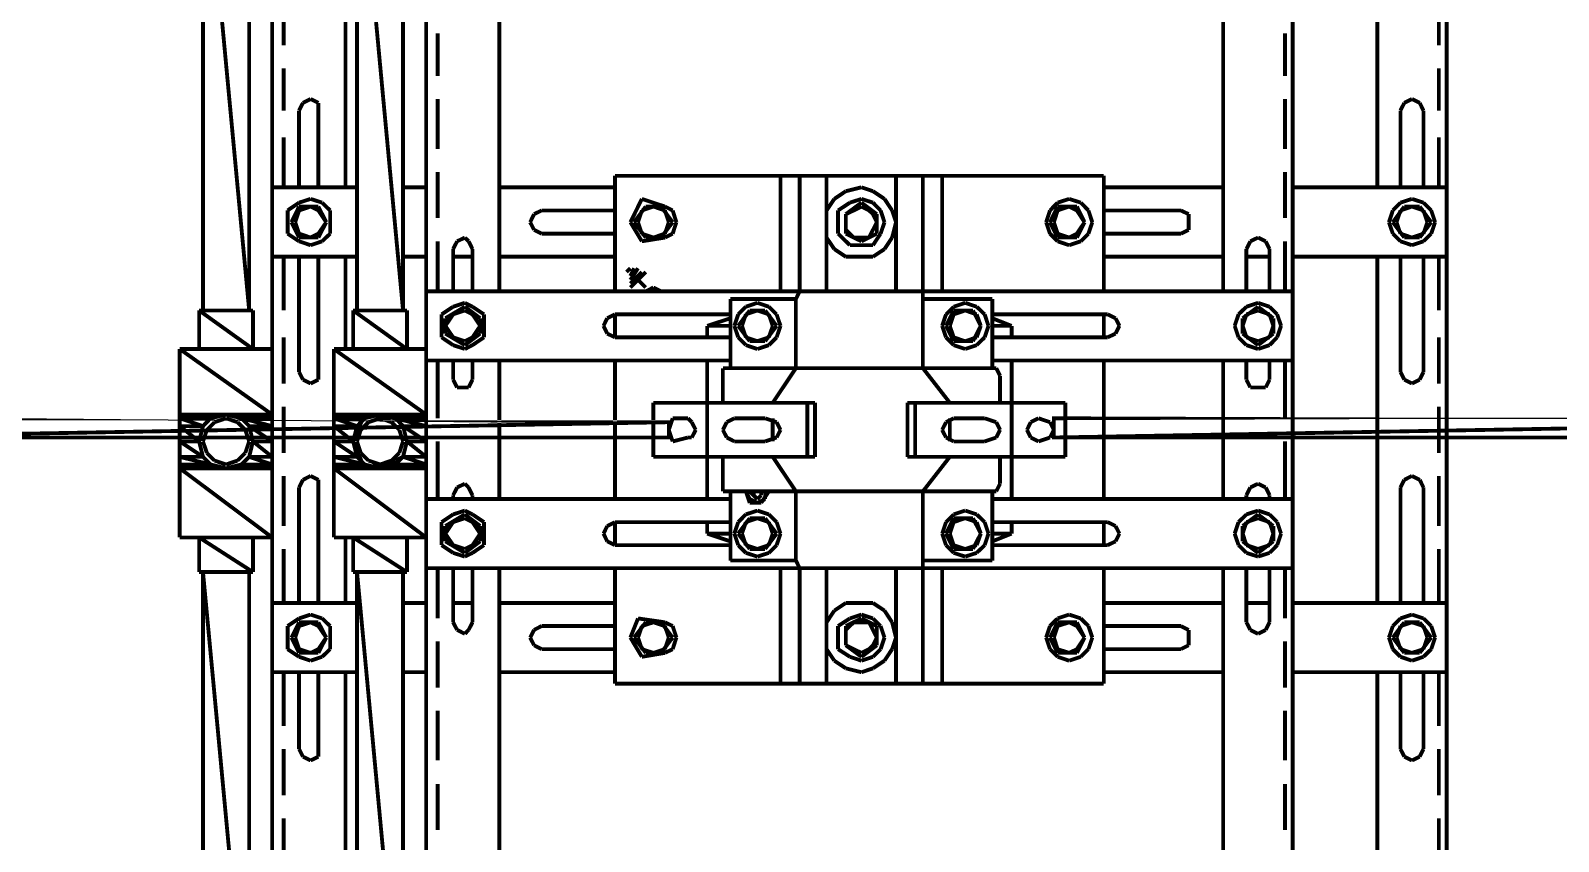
# Model space of a CAD drawing. Extents: x 0 to 210, y 0 to 297.
# Drawn here: x 66.6 to 83.42, y 214.1 to 223.03 of the extents above; entities that cross this region are included whole.
import ezdxf

# ---------------------------------------------------------------- set-up
doc = ezdxf.new("R2010")
doc.units = 0
doc.header["$MEASUREMENT"] = 0
for name, color, linetype in [('C00-00-00-BLACK', 7, 'Continuous'), ('CDB-DB-DB', 254, 'Continuous'), ('CFF-00-00', 1, 'Continuous')]:
    doc.layers.add(name, color=color, linetype=linetype)

msp = doc.modelspace()

# ---------------------------------------------------------------- linework, layer by layer
at = {"layer": 'C00-00-00-BLACK', "const_width": 0.0423}
for points in [[(70.9538, 234.021), (70.9538, 203.206)], [(80.4968, 234.021), (80.4968, 203.206)], [(69.2573, 233.132), (69.2573, 204.094)], [(82.193, 233.132), (82.193, 204.094)], [(68.4953, 225.375), (68.4953, 219.949)], [(69.004, 225.375), (69.004, 219.949)], [(70.1918, 225.375), (70.1918, 219.949)], [(70.6988, 225.375), (70.6988, 219.949)], [(71.7599, 225.375), (71.7599, 220.159)], [(79.732, 225.375), (79.732, 220.159)], [(70.0648, 224.229), (70.0648, 221.306)], [(81.431, 224.229), (81.431, 221.306)], [(69.3843, 223.383), (69.3843, 222.872)], [(82.1076, 223.383), (82.1076, 222.872)], [(71.0805, 223.001), (71.0805, 222.533)], [(80.4125, 223.001), (80.4125, 222.533)], [(69.3843, 222.618), (69.3843, 222.152)], [(82.1076, 222.618), (82.1076, 222.152)], [(69.5964, 222.236), (69.5537, 222.152)], [(69.5537, 222.152), (69.5537, 221.306)], [(69.6807, 222.279), (69.5964, 222.236)], [(69.766, 222.236), (69.6807, 222.279)], [(69.766, 222.152), (69.766, 222.236)], [(69.766, 221.306), (69.766, 222.152)], [(71.0805, 222.279), (71.0805, 221.729)], [(80.4125, 222.279), (80.4125, 221.729)], [(81.7273, 222.236), (81.6846, 222.152)], [(81.6846, 222.152), (81.6846, 221.306)], [(81.8113, 222.279), (81.7273, 222.236)], [(81.8967, 222.236), (81.8113, 222.279)], [(81.9383, 222.152), (81.8967, 222.236)], [(81.9383, 222.152), (81.9383, 221.306)], [(69.3843, 221.856), (69.3843, 221.306)], [(82.1076, 221.856), (82.1076, 221.306)], [(71.0805, 221.474), (71.0805, 220.967)], [(80.4125, 221.474), (80.4125, 220.967)], [(69.2573, 221.306), (70.1918, 221.306)], [(70.6988, 221.306), (70.9538, 221.306)], [(71.7599, 221.306), (73.0331, 221.306)], [(73.0331, 221.433), (78.4172, 221.433)], [(73.0331, 220.159), (73.0331, 221.433)], [(74.8563, 220.159), (74.8563, 221.433)], [(75.0672, 221.433), (75.0672, 220.159)], [(75.3636, 220.159), (75.3636, 221.433)], [(75.7481, 221.306), (75.5756, 221.263)], [(75.8747, 221.263), (75.7481, 221.306)], [(76.1284, 220.159), (76.1284, 221.433)], [(76.4247, 221.433), (76.4247, 220.159)], [(76.6367, 221.433), (76.6367, 220.159)], [(78.4172, 221.433), (78.4172, 220.159)], [(78.4172, 221.306), (79.732, 221.306)], [(80.4968, 221.306), (82.193, 221.306)], [(69.5537, 221.137), (69.427, 221.051)], [(69.6807, 221.178), (69.5537, 221.137)], [(69.8073, 221.137), (69.6807, 221.178)], [(69.8955, 221.051), (69.8073, 221.137)], [(73.3294, 221.178), (73.2028, 220.921)], [(73.5831, 221.094), (73.3294, 221.178)], [(75.4489, 221.178), (75.3636, 221.051)], [(75.5756, 221.263), (75.4489, 221.178)], [(75.6211, 221.137), (75.4902, 221.051)], [(75.7481, 221.137), (75.5756, 221.01)], [(75.7481, 221.178), (75.6211, 221.137)], [(75.8747, 221.137), (75.7481, 221.178)], [(75.9174, 221.01), (75.7481, 221.137)], [(76.0017, 221.178), (75.8747, 221.263)], [(75.9587, 221.051), (75.8747, 221.137)], [(76.0857, 221.051), (76.0017, 221.178)], [(77.9089, 221.137), (77.8245, 221.051)], [(78.0355, 221.178), (77.9089, 221.137)], [(78.1636, 221.137), (78.0355, 221.178)], [(78.2479, 221.051), (78.1636, 221.137)], [(81.6846, 221.137), (81.6007, 221.051)], [(81.8113, 221.178), (81.6846, 221.137)], [(81.9383, 221.137), (81.8113, 221.178)], [(82.0237, 221.051), (81.9383, 221.137)], [(69.427, 221.051), (69.427, 220.921)], [(69.5537, 221.094), (69.4697, 220.921)], [(69.5537, 221.051), (69.511, 220.921)], [(69.6807, 221.094), (69.5537, 221.051)], [(69.766, 221.094), (69.5537, 221.094)], [(69.766, 221.051), (69.6807, 221.094)], [(69.8528, 220.921), (69.766, 221.094)], [(69.8528, 220.921), (69.766, 221.051)], [(69.8955, 220.921), (69.8955, 221.051)], [(72.1416, 221.01), (72.099, 220.921)], [(72.2256, 221.051), (72.1416, 221.01)], [(72.2256, 221.051), (73.0331, 221.051)], [(73.3721, 221.094), (73.2441, 220.921)], [(73.3294, 221.051), (73.2868, 220.921)], [(73.4565, 221.094), (73.3294, 221.051)], [(73.5404, 221.094), (73.3721, 221.094)], [(73.5831, 221.051), (73.4565, 221.094)], [(73.6685, 220.921), (73.5404, 221.094)], [(73.6685, 221.051), (73.5831, 221.094)], [(73.6258, 220.921), (73.5831, 221.051)], [(73.7097, 220.921), (73.6685, 221.051)], [(75.3636, 221.051), (75.3636, 220.921)], [(75.4902, 221.051), (75.4902, 220.921)], [(75.6627, 221.051), (75.5756, 221.01)], [(75.5756, 221.01), (75.5756, 220.795)], [(75.5756, 221.01), (75.5756, 220.921)], [(75.7481, 221.094), (75.6627, 221.051)], [(75.8321, 221.051), (75.7481, 221.094)], [(75.8747, 221.01), (75.8321, 221.051)], [(75.9174, 220.921), (75.8747, 221.01)], [(75.9174, 220.795), (75.9174, 221.01)], [(76.0017, 220.921), (75.9587, 221.051)], [(76.1284, 220.921), (76.0857, 221.051)], [(77.8245, 221.051), (77.7819, 220.921)], [(77.9089, 221.094), (77.8245, 220.921)], [(77.9089, 221.051), (77.8676, 220.921)], [(78.0355, 221.094), (77.9089, 221.051)], [(78.1209, 221.094), (77.9089, 221.094)], [(78.1209, 221.051), (78.0355, 221.094)], [(78.2052, 220.921), (78.1209, 221.094)], [(78.2052, 220.921), (78.1209, 221.051)], [(78.2906, 220.921), (78.2479, 221.051)], [(78.4172, 221.051), (79.266, 221.051)], [(79.3517, 221.01), (79.266, 221.051)], [(79.3517, 220.921), (79.3517, 221.01)], [(81.6007, 221.051), (81.558, 220.921)], [(81.7273, 221.094), (81.6007, 220.921)], [(81.6846, 221.051), (81.6419, 220.921)], [(81.8113, 221.094), (81.6846, 221.051)], [(81.8967, 221.094), (81.7273, 221.094)], [(81.9383, 221.051), (81.8113, 221.094)], [(82.0237, 220.921), (81.8967, 221.094)], [(81.981, 220.921), (81.9383, 221.051)], [(82.0663, 220.921), (82.0237, 221.051)], [(69.427, 220.921), (69.427, 220.795)], [(69.427, 220.795), (69.5537, 220.711)], [(69.4697, 220.921), (69.5537, 220.752)], [(69.511, 220.921), (69.5537, 220.795)], [(69.5537, 220.795), (69.6807, 220.752)], [(69.6807, 220.752), (69.766, 220.795)], [(69.766, 220.795), (69.8528, 220.921)], [(69.766, 220.752), (69.8528, 220.921)], [(69.8073, 220.711), (69.8955, 220.795)], [(69.8955, 220.795), (69.8955, 220.921)], [(72.099, 220.921), (72.1416, 220.837)], [(72.1416, 220.837), (72.2256, 220.795)], [(72.2256, 220.795), (73.0331, 220.795)], [(73.2028, 220.921), (73.3294, 220.711)], [(73.2441, 220.921), (73.3721, 220.752)], [(73.2868, 220.921), (73.3294, 220.795)], [(73.3294, 220.795), (73.4565, 220.752)], [(73.4565, 220.752), (73.5831, 220.795)], [(73.5404, 220.752), (73.6685, 220.921)], [(73.5831, 220.795), (73.6258, 220.921)], [(73.5831, 220.752), (73.6685, 220.795)], [(73.6685, 220.795), (73.7097, 220.921)], [(75.3636, 220.921), (75.3636, 220.752)], [(75.4902, 220.921), (75.4902, 220.795)], [(75.4902, 220.795), (75.6211, 220.668)], [(75.5756, 220.921), (75.5756, 220.837)], [(75.5756, 220.837), (75.6627, 220.752)], [(75.5756, 220.795), (75.7481, 220.711)], [(75.7481, 220.711), (75.9174, 220.795)], [(75.8321, 220.752), (75.8747, 220.837)], [(75.8747, 220.837), (75.9174, 220.921)], [(75.8747, 220.668), (75.9587, 220.795)], [(75.9587, 220.795), (76.0017, 220.921)], [(76.0857, 220.752), (76.1284, 220.921)], [(77.7819, 220.921), (77.8245, 220.795)], [(77.8245, 220.921), (77.9089, 220.752)], [(77.8245, 220.795), (77.9089, 220.711)], [(77.8676, 220.921), (77.9089, 220.795)], [(77.9089, 220.795), (78.0355, 220.752)], [(78.0355, 220.752), (78.1209, 220.795)], [(78.1209, 220.795), (78.2052, 220.921)], [(78.1209, 220.752), (78.2052, 220.921)], [(78.1636, 220.711), (78.2479, 220.795)], [(78.2479, 220.795), (78.2906, 220.921)], [(78.4172, 220.795), (79.266, 220.795)], [(79.266, 220.795), (79.3517, 220.837)], [(79.3517, 220.837), (79.3517, 220.921)], [(81.558, 220.921), (81.6007, 220.795)], [(81.6007, 220.921), (81.7273, 220.752)], [(81.6007, 220.795), (81.6846, 220.711)], [(81.6419, 220.921), (81.6846, 220.795)], [(81.6846, 220.795), (81.8113, 220.752)], [(81.8113, 220.752), (81.9383, 220.795)], [(81.8967, 220.752), (82.0237, 220.921)], [(81.9383, 220.795), (81.981, 220.921)], [(81.9383, 220.711), (82.0237, 220.795)], [(82.0237, 220.795), (82.0663, 220.921)], [(69.5537, 220.752), (69.766, 220.752)], [(69.5537, 220.711), (69.6807, 220.668)], [(69.6807, 220.668), (69.8073, 220.711)], [(71.0805, 220.711), (71.0805, 220.159)], [(71.2943, 220.711), (71.2502, 220.625)], [(71.2502, 220.625), (71.2502, 220.159)], [(71.3796, 220.752), (71.2943, 220.711)], [(71.4209, 220.711), (71.3796, 220.752)], [(71.4636, 220.625), (71.4209, 220.711)], [(71.4636, 220.625), (71.4636, 220.159)], [(73.3294, 220.711), (73.5831, 220.752)], [(73.3721, 220.752), (73.5404, 220.752)], [(75.3636, 220.752), (75.4489, 220.625)], [(75.4489, 220.625), (75.5756, 220.541)], [(75.6211, 220.668), (75.7481, 220.668)], [(75.6627, 220.752), (75.7481, 220.752)], [(75.7481, 220.752), (75.8321, 220.752)], [(75.7481, 220.668), (75.8747, 220.668)], [(75.8747, 220.541), (76.0017, 220.625)], [(76.0017, 220.625), (76.0857, 220.752)], [(77.9089, 220.752), (78.1209, 220.752)], [(77.9089, 220.711), (78.0355, 220.668)], [(78.0355, 220.668), (78.1636, 220.711)], [(80.0308, 220.711), (79.9881, 220.625)], [(79.9881, 220.625), (79.9881, 220.159)], [(80.1165, 220.752), (80.0308, 220.711)], [(80.2005, 220.711), (80.1165, 220.752)], [(80.2432, 220.625), (80.2005, 220.711)], [(80.2432, 220.625), (80.2432, 220.159)], [(80.4125, 220.711), (80.4125, 220.159)], [(81.6846, 220.711), (81.8113, 220.668)], [(81.7273, 220.752), (81.8967, 220.752)], [(81.8113, 220.668), (81.9383, 220.711)], [(69.2573, 220.541), (70.1918, 220.541)], [(69.3843, 220.541), (69.3843, 219.949)], [(69.5537, 220.541), (69.5537, 219.271)], [(69.766, 220.541), (69.766, 219.271)], [(70.0648, 220.541), (70.0648, 219.524)], [(70.6988, 220.541), (70.9538, 220.541)], [(71.2502, 220.541), (71.4636, 220.541)], [(71.7599, 220.541), (73.0331, 220.541)], [(75.5756, 220.541), (75.7481, 220.541)], [(75.7481, 220.541), (75.8747, 220.541)], [(78.4172, 220.541), (79.732, 220.541)], [(79.9881, 220.541), (80.2432, 220.541)], [(80.4968, 220.541), (82.193, 220.541)], [(81.431, 220.541), (81.431, 216.726)], [(81.6846, 220.541), (81.6846, 219.271)], [(81.9383, 220.541), (81.9383, 219.271)], [(82.1076, 220.541), (82.1076, 219.949)], [(73.2028, 220.414), (73.1601, 220.372)], [(73.2868, 220.414), (73.2028, 220.286)], [(73.2441, 220.414), (73.2028, 220.329)], [(73.3721, 220.372), (73.2028, 220.202)], [(73.3294, 220.372), (73.2028, 220.245)], [(73.3721, 220.202), (73.2868, 220.286)], [(70.9538, 220.159), (80.4968, 220.159)], [(73.4565, 220.202), (73.3721, 220.159)], [(73.4565, 220.202), (73.3721, 220.159)], [(73.5404, 220.159), (73.4565, 220.202)], [(73.5404, 220.159), (73.4565, 220.202)], [(75.0672, 220.159), (75.026, 220.159)], [(75.0672, 220.159), (75.026, 220.075)], [(75.1099, 220.159), (75.0672, 220.159)], [(76.4247, 220.159), (76.3404, 220.159)], [(76.4247, 220.075), (76.4247, 220.159)], [(68.4526, 219.949), (69.0453, 219.949)], [(68.4526, 219.524), (68.4526, 219.949)], [(69.0453, 219.524), (69.0453, 219.949)], [(70.1492, 219.949), (70.7415, 219.949)], [(70.1492, 219.524), (70.1492, 219.949)], [(70.7415, 219.524), (70.7415, 219.949)], [(71.2502, 219.99), (71.1232, 219.906)], [(71.3796, 219.99), (71.1648, 219.863)], [(71.3796, 220.033), (71.2502, 219.99)], [(71.3796, 219.949), (71.2502, 219.906)], [(71.4636, 219.99), (71.3796, 220.033)], [(71.549, 219.863), (71.3796, 219.99)], [(71.4636, 219.906), (71.3796, 219.949)], [(71.5906, 219.906), (71.4636, 219.99)], [(74.3052, 220.075), (75.026, 220.075)], [(74.3052, 220.075), (74.3052, 219.313)], [(74.4746, 219.99), (74.3906, 219.906)], [(74.5172, 219.949), (74.3906, 219.779)], [(74.6016, 220.033), (74.4746, 219.99)], [(74.6016, 219.949), (74.4746, 219.906)], [(74.6869, 219.949), (74.5172, 219.949)], [(74.7282, 219.99), (74.6016, 220.033)], [(74.7282, 219.906), (74.6016, 219.949)], [(74.8136, 219.779), (74.6869, 219.949)], [(74.8136, 219.906), (74.7282, 219.99)], [(75.026, 219.313), (75.026, 220.075)], [(76.4247, 220.075), (77.1895, 220.075)], [(76.4247, 220.075), (76.4247, 219.313)], [(76.7637, 219.99), (76.6794, 219.906)], [(76.7637, 219.949), (76.6794, 219.779)], [(76.8904, 220.033), (76.7637, 219.99)], [(76.8904, 219.949), (76.7637, 219.906)], [(76.9758, 219.949), (76.7637, 219.949)], [(77.017, 219.99), (76.8904, 220.033)], [(77.017, 219.906), (76.8904, 219.949)], [(77.0625, 219.779), (76.9758, 219.949)], [(77.1052, 219.906), (77.017, 219.99)], [(77.1895, 220.075), (77.1895, 219.313)], [(79.9881, 219.99), (79.9013, 219.906)], [(80.1165, 219.99), (79.9469, 219.863)], [(80.1165, 220.033), (79.9881, 219.99)], [(80.1165, 219.949), (79.9881, 219.906)], [(80.2432, 219.99), (80.1165, 220.033)], [(80.2845, 219.863), (80.1165, 219.99)], [(80.2432, 219.906), (80.1165, 219.949)], [(80.3271, 219.906), (80.2432, 219.99)], [(71.1232, 219.906), (71.1232, 219.779)], [(71.1232, 219.779), (71.1232, 219.653)], [(71.2502, 219.906), (71.1648, 219.779)], [(71.1648, 219.863), (71.1648, 219.694)], [(71.1648, 219.779), (71.2502, 219.653)], [(71.549, 219.779), (71.4636, 219.906)], [(71.4636, 219.653), (71.549, 219.779)], [(71.549, 219.694), (71.549, 219.863)], [(71.5906, 219.779), (71.5906, 219.906)], [(71.5906, 219.653), (71.5906, 219.779)], [(72.9477, 219.863), (72.9065, 219.779)], [(72.9065, 219.779), (72.9477, 219.694)], [(73.0331, 219.906), (72.9477, 219.863)], [(73.0331, 219.653), (73.0331, 219.906)], [(74.3052, 219.906), (73.0331, 219.906)], [(74.3052, 219.863), (74.0488, 219.779)], [(74.0488, 219.779), (74.3052, 219.779)], [(74.0488, 219.779), (74.0488, 219.653)], [(74.3906, 219.906), (74.3479, 219.779)], [(74.3479, 219.779), (74.3906, 219.653)], [(74.3906, 219.779), (74.5172, 219.61)], [(74.4746, 219.906), (74.4319, 219.779)], [(74.4319, 219.779), (74.4746, 219.653)], [(74.6869, 219.61), (74.8136, 219.779)], [(74.7709, 219.779), (74.7282, 219.906)], [(74.7282, 219.653), (74.7709, 219.779)], [(74.8563, 219.779), (74.8136, 219.906)], [(74.8136, 219.653), (74.8563, 219.779)], [(76.6794, 219.906), (76.6367, 219.779)], [(76.6367, 219.779), (76.6794, 219.653)], [(76.6794, 219.779), (76.7637, 219.61)], [(76.7637, 219.906), (76.7211, 219.779)], [(76.7211, 219.779), (76.7637, 219.653)], [(76.9758, 219.61), (77.0625, 219.779)], [(77.0625, 219.779), (77.017, 219.906)], [(77.017, 219.653), (77.0625, 219.779)], [(77.1469, 219.779), (77.1052, 219.906)], [(77.1052, 219.653), (77.1469, 219.779)], [(78.4599, 219.906), (77.1895, 219.906)], [(77.1895, 219.863), (77.4016, 219.779)], [(77.1895, 219.779), (77.4016, 219.779)], [(77.4016, 219.779), (77.4016, 219.653)], [(78.4172, 219.906), (78.4172, 219.653)], [(78.5467, 219.863), (78.4599, 219.906)], [(78.5894, 219.779), (78.5467, 219.863)], [(78.5467, 219.694), (78.5894, 219.779)], [(79.9013, 219.906), (79.8587, 219.779)], [(79.8587, 219.779), (79.9013, 219.653)], [(79.9881, 219.906), (79.9469, 219.779)], [(79.9469, 219.863), (79.9469, 219.694)], [(79.9469, 219.779), (79.9881, 219.653)], [(80.2845, 219.779), (80.2432, 219.906)], [(80.2432, 219.653), (80.2845, 219.779)], [(80.2845, 219.694), (80.2845, 219.863)], [(80.3698, 219.779), (80.3271, 219.906)], [(80.3271, 219.653), (80.3698, 219.779)], [(69.3843, 219.653), (69.3843, 219.144)], [(71.1232, 219.653), (71.2502, 219.567)], [(71.1648, 219.694), (71.3796, 219.567)], [(71.2502, 219.653), (71.3796, 219.61)], [(71.3796, 219.567), (71.549, 219.694)], [(71.3796, 219.61), (71.4636, 219.653)], [(71.4636, 219.567), (71.5906, 219.653)], [(72.9477, 219.694), (73.0331, 219.653)], [(74.3052, 219.653), (73.0331, 219.653)], [(74.3906, 219.653), (74.4746, 219.567)], [(74.4746, 219.653), (74.6016, 219.61)], [(74.5172, 219.61), (74.6869, 219.61)], [(74.6016, 219.61), (74.7282, 219.653)], [(74.7282, 219.567), (74.8136, 219.653)], [(76.6794, 219.653), (76.7637, 219.567)], [(76.7637, 219.653), (76.8904, 219.61)], [(76.7637, 219.61), (76.9758, 219.61)], [(76.8904, 219.61), (77.017, 219.653)], [(77.017, 219.567), (77.1052, 219.653)], [(78.4599, 219.653), (77.1895, 219.653)], [(78.4599, 219.653), (78.5467, 219.694)], [(79.9013, 219.653), (79.9881, 219.567)], [(79.9469, 219.694), (80.1165, 219.567)], [(79.9881, 219.653), (80.1165, 219.61)], [(80.1165, 219.567), (80.2845, 219.694)], [(80.1165, 219.61), (80.2432, 219.653)], [(80.2432, 219.567), (80.3271, 219.653)], [(82.1076, 219.653), (82.1076, 219.144)], [(68.2392, 217.448), (68.2392, 219.524)], [(68.2392, 219.524), (69.2573, 219.524)], [(69.2573, 219.524), (69.2573, 217.448)], [(69.9368, 217.448), (69.9368, 219.524)], [(69.9368, 219.524), (70.9538, 219.524)], [(70.9538, 219.524), (70.9538, 217.448)], [(71.2502, 219.567), (71.3796, 219.524)], [(71.3796, 219.524), (71.4636, 219.567)], [(74.4746, 219.567), (74.6016, 219.524)], [(74.6016, 219.524), (74.7282, 219.567)], [(76.7637, 219.567), (76.8904, 219.524)], [(76.8904, 219.524), (77.017, 219.567)], [(79.9881, 219.567), (80.1165, 219.524)], [(80.1165, 219.524), (80.2432, 219.567)], [(69.5537, 219.271), (69.5964, 219.186)], [(69.766, 219.186), (69.766, 219.271)], [(70.9538, 219.397), (74.3052, 219.397)], [(71.0805, 219.397), (71.0805, 218.761)], [(71.2502, 219.397), (71.2502, 219.186)], [(71.4636, 219.397), (71.4636, 219.186)], [(71.7599, 219.397), (71.7599, 217.871)], [(73.0331, 217.871), (73.0331, 219.397)], [(74.0488, 219.397), (74.0488, 217.871)], [(74.3052, 219.313), (74.2213, 219.313)], [(74.2213, 219.313), (74.2213, 219.228)], [(77.1895, 219.313), (74.3052, 219.313)], [(74.7709, 218.932), (75.026, 219.313)], [(76.4247, 219.313), (76.7211, 218.932)], [(77.1895, 219.397), (80.4968, 219.397)], [(77.2322, 219.313), (77.1895, 219.313)], [(77.2749, 219.228), (77.2322, 219.313)], [(77.4016, 219.397), (77.4016, 217.871)], [(78.4172, 219.397), (78.4172, 217.871)], [(79.732, 219.397), (79.732, 217.871)], [(79.9881, 219.397), (79.9881, 219.186)], [(80.2432, 219.186), (80.2432, 219.397)], [(80.4125, 219.397), (80.4125, 218.761)], [(81.6846, 219.271), (81.7273, 219.186)], [(81.8967, 219.186), (81.9383, 219.271)], [(69.5964, 219.186), (69.6807, 219.144)], [(69.6807, 219.144), (69.766, 219.186)], [(71.2502, 219.186), (71.2943, 219.101)], [(71.2943, 219.101), (71.3796, 219.101)], [(71.3796, 219.101), (71.4209, 219.101)], [(71.4209, 219.101), (71.4636, 219.186)], [(74.2213, 219.228), (74.2213, 218.932)], [(77.2749, 218.932), (77.2749, 219.228)], [(79.9881, 219.186), (80.0308, 219.101)], [(80.0308, 219.101), (80.1165, 219.101)], [(80.1165, 219.101), (80.2005, 219.101)], [(80.2005, 219.101), (80.2432, 219.186)], [(81.7273, 219.186), (81.8113, 219.144)], [(81.8113, 219.144), (81.8967, 219.186)], [(73.4565, 218.932), (73.4565, 218.336)], [(75.2369, 218.932), (73.4565, 218.932)], [(75.1526, 218.932), (75.1526, 218.336)], [(75.2369, 218.932), (75.2369, 218.336)], [(76.255, 218.932), (76.255, 218.336)], [(77.9942, 218.932), (76.255, 218.932)], [(76.3404, 218.932), (76.3404, 218.336)], [(77.9942, 218.932), (77.9942, 218.336)], [(68.5793, 218.761), (68.4953, 218.675)], [(68.749, 218.802), (68.5793, 218.761)], [(68.749, 218.761), (68.6223, 218.718)], [(68.9183, 218.761), (68.749, 218.802)], [(68.8756, 218.718), (68.749, 218.761)], [(69.004, 218.675), (68.9183, 218.761)], [(69.3843, 218.888), (69.3843, 218.379)], [(70.2758, 218.802), (70.1492, 218.506)], [(70.6148, 218.761), (70.2758, 218.802)], [(70.4455, 218.761), (70.3185, 218.718)], [(70.5721, 218.718), (70.4455, 218.761)], [(70.6988, 218.675), (70.6148, 218.761)], [(73.6685, 218.761), (73.6258, 218.633)], [(73.8367, 218.761), (73.6685, 218.761)], [(73.8794, 218.718), (73.8367, 218.761)], [(74.3479, 218.761), (74.264, 218.718)], [(74.3479, 218.761), (74.6869, 218.761)], [(74.8136, 218.718), (74.6869, 218.761)], [(74.7709, 218.506), (74.7709, 218.761)], [(76.7637, 218.761), (76.6794, 218.718)], [(76.7211, 218.506), (76.7211, 218.761)], [(76.7637, 218.761), (77.1052, 218.761)], [(77.2322, 218.718), (77.1052, 218.761)], [(77.6979, 218.761), (77.6125, 218.718)], [(77.8245, 218.718), (77.6979, 218.761)], [(82.1076, 218.888), (82.1076, 218.379)], [(68.4953, 218.675), (68.4526, 218.506)], [(68.538, 218.633), (68.4953, 218.506)], [(68.6223, 218.718), (68.538, 218.633)], [(68.961, 218.633), (68.8756, 218.718)], [(69.004, 218.506), (68.961, 218.633)], [(69.0453, 218.506), (69.004, 218.675)], [(70.2331, 218.633), (70.1918, 218.506)], [(70.3185, 218.718), (70.2331, 218.633)], [(70.6575, 218.633), (70.5721, 218.718)], [(70.6988, 218.506), (70.6575, 218.633)], [(70.7415, 218.506), (70.6988, 218.675)], [(73.6258, 218.549), (73.6258, 218.718)], [(73.6258, 218.633), (73.6685, 218.506)], [(73.9221, 218.633), (73.8794, 218.718)], [(73.8794, 218.549), (73.9221, 218.633)], [(74.264, 218.718), (74.2213, 218.633)], [(74.2213, 218.633), (74.264, 218.549)], [(74.8563, 218.633), (74.8136, 218.718)], [(74.8136, 218.549), (74.8563, 218.633)], [(76.6794, 218.718), (76.6367, 218.633)], [(76.6367, 218.633), (76.6794, 218.549)], [(77.2749, 218.633), (77.2322, 218.718)], [(77.2322, 218.549), (77.2749, 218.633)], [(77.6125, 218.718), (77.5712, 218.633)], [(77.5712, 218.633), (77.6125, 218.549)], [(77.8676, 218.633), (77.8245, 218.718)], [(77.8245, 218.549), (77.8676, 218.633)], [(68.4526, 218.506), (68.4953, 218.336)], [(68.4953, 218.506), (68.538, 218.379)], [(68.961, 218.379), (69.004, 218.506)], [(69.004, 218.336), (69.0453, 218.506)], [(70.1492, 218.506), (70.2758, 218.21)], [(70.1918, 218.506), (70.2331, 218.379)], [(70.6575, 218.379), (70.6988, 218.506)], [(70.6988, 218.336), (70.7415, 218.506)], [(71.0805, 218.506), (71.0805, 217.871)], [(73.6685, 218.506), (73.8367, 218.549)], [(73.8367, 218.549), (73.8794, 218.549)], [(74.264, 218.549), (74.3479, 218.506)], [(74.3479, 218.506), (74.6869, 218.506)], [(74.6869, 218.506), (74.8136, 218.549)], [(76.6794, 218.549), (76.7637, 218.506)], [(76.7637, 218.506), (77.1052, 218.506)], [(77.1052, 218.506), (77.2322, 218.549)], [(77.6125, 218.549), (77.6979, 218.506)], [(77.6979, 218.506), (77.8245, 218.549)], [(80.4125, 218.506), (80.4125, 217.871)], [(68.4953, 218.336), (68.5793, 218.252)], [(68.538, 218.379), (68.6223, 218.295)], [(68.5793, 218.252), (68.749, 218.21)], [(68.6223, 218.295), (68.749, 218.252)], [(68.749, 218.252), (68.8756, 218.295)], [(68.749, 218.21), (68.9183, 218.252)], [(68.8756, 218.295), (68.961, 218.379)], [(68.9183, 218.252), (69.004, 218.336)], [(70.2331, 218.379), (70.3185, 218.295)], [(70.2758, 218.21), (70.6148, 218.295)], [(70.3185, 218.295), (70.4455, 218.252)], [(70.4455, 218.252), (70.5721, 218.295)], [(70.5721, 218.295), (70.6575, 218.379)], [(70.6148, 218.295), (70.6988, 218.336)], [(75.2369, 218.336), (73.4565, 218.336)], [(74.2213, 218.336), (74.2213, 218.04)], [(75.026, 217.956), (74.7709, 218.336)], [(77.9942, 218.336), (76.255, 218.336)], [(76.4247, 217.956), (76.7211, 218.336)], [(77.2749, 218.04), (77.2749, 218.336)], [(69.3843, 218.126), (69.3843, 217.574)], [(69.5964, 218.083), (69.5537, 217.999)], [(69.6807, 218.126), (69.5964, 218.083)], [(69.766, 218.083), (69.6807, 218.126)], [(69.766, 217.999), (69.766, 218.083)], [(81.7273, 218.083), (81.6846, 217.999)], [(81.8113, 218.126), (81.7273, 218.083)], [(81.8967, 218.083), (81.8113, 218.126)], [(81.9383, 217.999), (81.8967, 218.083)], [(82.1076, 218.126), (82.1076, 217.574)], [(69.5537, 217.999), (69.5537, 216.726)], [(69.766, 217.999), (69.766, 216.726)], [(71.2943, 217.999), (71.2502, 217.913)], [(71.3796, 218.04), (71.2943, 217.999)], [(71.4209, 217.999), (71.3796, 218.04)], [(71.4636, 217.913), (71.4209, 217.999)], [(74.2213, 218.04), (74.2213, 217.956)], [(74.2213, 217.956), (74.3052, 217.956)], [(77.1895, 217.956), (74.3052, 217.956)], [(74.3052, 217.956), (74.3052, 217.194)], [(74.4746, 217.956), (74.5172, 217.871)], [(74.4746, 217.956), (74.5172, 217.829)], [(74.5172, 217.956), (74.5603, 217.913)], [(74.5603, 217.956), (74.5603, 217.913)], [(74.6442, 217.913), (74.6442, 217.956)], [(74.6442, 217.913), (74.6442, 217.956)], [(74.6442, 217.829), (74.7282, 217.956)], [(74.6869, 217.871), (74.6869, 217.956)], [(75.026, 217.956), (75.026, 217.194)], [(76.4247, 217.956), (76.4247, 217.194)], [(77.1895, 217.956), (77.2322, 217.956)], [(77.1895, 217.194), (77.1895, 217.956)], [(77.2322, 217.956), (77.2749, 218.04)], [(80.0308, 217.999), (79.9881, 217.913)], [(80.1165, 218.04), (80.0308, 217.999)], [(80.2005, 217.999), (80.1165, 218.04)], [(80.2432, 217.913), (80.2005, 217.999)], [(81.6846, 217.999), (81.6846, 216.726)], [(81.9383, 217.999), (81.9383, 216.726)], [(70.9538, 217.871), (74.3052, 217.871)], [(71.2502, 217.913), (71.2502, 217.871)], [(71.4636, 217.913), (71.4636, 217.871)], [(74.5172, 217.871), (74.6016, 217.829)], [(74.5172, 217.829), (74.6442, 217.829)], [(74.5603, 217.913), (74.6016, 217.871)], [(74.5603, 217.913), (74.6016, 217.871)], [(74.6016, 217.871), (74.6442, 217.913)], [(74.6016, 217.871), (74.6442, 217.913)], [(74.6016, 217.829), (74.6869, 217.871)], [(77.1895, 217.871), (80.4968, 217.871)], [(79.9881, 217.913), (79.9881, 217.871)], [(80.2432, 217.913), (80.2432, 217.871)], [(71.2502, 217.702), (71.1232, 217.617)], [(71.1232, 217.617), (71.1232, 217.49)], [(71.3796, 217.702), (71.1648, 217.574)], [(71.2502, 217.617), (71.1648, 217.49)], [(71.3796, 217.744), (71.2502, 217.702)], [(71.3796, 217.66), (71.2502, 217.617)], [(71.4636, 217.702), (71.3796, 217.744)], [(71.549, 217.574), (71.3796, 217.702)], [(71.4636, 217.617), (71.3796, 217.66)], [(71.5906, 217.617), (71.4636, 217.702)], [(71.549, 217.49), (71.4636, 217.617)], [(71.5906, 217.49), (71.5906, 217.617)], [(73.0331, 217.617), (72.9477, 217.574)], [(73.0331, 217.363), (73.0331, 217.617)], [(74.3052, 217.617), (73.0331, 217.617)], [(74.0488, 217.617), (74.0488, 217.49)], [(74.3906, 217.617), (74.3479, 217.49)], [(74.4746, 217.702), (74.3906, 217.617)], [(74.5172, 217.66), (74.3906, 217.49)], [(74.4746, 217.617), (74.4319, 217.49)], [(74.6016, 217.744), (74.4746, 217.702)], [(74.6016, 217.66), (74.4746, 217.617)], [(74.6869, 217.66), (74.5172, 217.66)], [(74.7282, 217.702), (74.6016, 217.744)], [(74.7282, 217.617), (74.6016, 217.66)], [(74.8136, 217.49), (74.6869, 217.66)], [(74.8136, 217.617), (74.7282, 217.702)], [(74.7709, 217.49), (74.7282, 217.617)], [(74.8563, 217.49), (74.8136, 217.617)], [(76.6794, 217.617), (76.6367, 217.49)], [(76.7637, 217.702), (76.6794, 217.617)], [(76.7637, 217.66), (76.6794, 217.49)], [(76.7637, 217.617), (76.7211, 217.49)], [(76.8904, 217.744), (76.7637, 217.702)], [(76.8904, 217.66), (76.7637, 217.617)], [(76.9758, 217.66), (76.7637, 217.66)], [(77.017, 217.702), (76.8904, 217.744)], [(77.017, 217.617), (76.8904, 217.66)], [(77.0625, 217.49), (76.9758, 217.66)], [(77.1052, 217.617), (77.017, 217.702)], [(77.0625, 217.49), (77.017, 217.617)], [(77.1469, 217.49), (77.1052, 217.617)], [(78.4599, 217.617), (77.1895, 217.617)], [(77.4016, 217.617), (77.4016, 217.49)], [(78.4172, 217.617), (78.4172, 217.363)], [(78.5467, 217.574), (78.4599, 217.617)], [(79.9013, 217.617), (79.8587, 217.49)], [(79.9881, 217.702), (79.9013, 217.617)], [(80.1165, 217.702), (79.9469, 217.574)], [(79.9881, 217.617), (79.9469, 217.49)], [(80.1165, 217.744), (79.9881, 217.702)], [(80.1165, 217.66), (79.9881, 217.617)], [(80.2432, 217.702), (80.1165, 217.744)], [(80.2845, 217.574), (80.1165, 217.702)], [(80.2432, 217.617), (80.1165, 217.66)], [(80.3271, 217.617), (80.2432, 217.702)], [(80.2845, 217.49), (80.2432, 217.617)], [(80.3698, 217.49), (80.3271, 217.617)], [(68.2392, 217.448), (69.2573, 217.448)], [(68.4526, 217.067), (68.4526, 217.448)], [(69.0453, 217.067), (69.0453, 217.448)], [(69.9368, 217.448), (70.9538, 217.448)], [(70.0648, 217.448), (70.0648, 216.726)], [(70.1492, 217.067), (70.1492, 217.448)], [(70.7415, 217.067), (70.7415, 217.448)], [(71.1232, 217.49), (71.1232, 217.363)], [(71.1648, 217.574), (71.1648, 217.405)], [(71.1648, 217.49), (71.2502, 217.363)], [(71.4636, 217.363), (71.549, 217.49)], [(71.549, 217.405), (71.549, 217.574)], [(71.5906, 217.363), (71.5906, 217.49)], [(72.9477, 217.574), (72.9065, 217.49)], [(72.9065, 217.49), (72.9477, 217.405)], [(74.0488, 217.49), (74.3052, 217.49)], [(74.3052, 217.405), (74.0488, 217.49)], [(74.3479, 217.49), (74.3906, 217.363)], [(74.3906, 217.49), (74.5172, 217.321)], [(74.4319, 217.49), (74.4746, 217.363)], [(74.6869, 217.321), (74.8136, 217.49)], [(74.7282, 217.363), (74.7709, 217.49)], [(74.8136, 217.363), (74.8563, 217.49)], [(76.6367, 217.49), (76.6794, 217.363)], [(76.6794, 217.49), (76.7637, 217.321)], [(76.7211, 217.49), (76.7637, 217.363)], [(76.9758, 217.321), (77.0625, 217.49)], [(77.017, 217.363), (77.0625, 217.49)], [(77.1052, 217.363), (77.1469, 217.49)], [(77.1895, 217.49), (77.4016, 217.49)], [(77.1895, 217.405), (77.4016, 217.49)], [(78.5894, 217.49), (78.5467, 217.574)], [(78.5467, 217.405), (78.5894, 217.49)], [(79.8587, 217.49), (79.9013, 217.363)], [(79.9469, 217.574), (79.9469, 217.405)], [(79.9469, 217.49), (79.9881, 217.363)], [(80.2432, 217.363), (80.2845, 217.49)], [(80.2845, 217.405), (80.2845, 217.574)], [(80.3271, 217.363), (80.3698, 217.49)], [(69.3843, 217.321), (69.3843, 216.726)], [(71.1232, 217.363), (71.2502, 217.278)], [(71.1648, 217.405), (71.3796, 217.278)], [(71.2502, 217.363), (71.3796, 217.321)], [(71.2502, 217.278), (71.3796, 217.237)], [(71.3796, 217.278), (71.549, 217.405)], [(71.3796, 217.321), (71.4636, 217.363)], [(71.3796, 217.237), (71.4636, 217.278)], [(71.4636, 217.278), (71.5906, 217.363)], [(72.9477, 217.405), (73.0331, 217.363)], [(74.3052, 217.363), (73.0331, 217.363)], [(74.3906, 217.363), (74.4746, 217.278)], [(74.4746, 217.363), (74.6016, 217.321)], [(74.4746, 217.278), (74.6016, 217.237)], [(74.5172, 217.321), (74.6869, 217.321)], [(74.6016, 217.321), (74.7282, 217.363)], [(74.6016, 217.237), (74.7282, 217.278)], [(74.7282, 217.278), (74.8136, 217.363)], [(76.6794, 217.363), (76.7637, 217.278)], [(76.7637, 217.363), (76.8904, 217.321)], [(76.7637, 217.321), (76.9758, 217.321)], [(76.7637, 217.278), (76.8904, 217.237)], [(76.8904, 217.321), (77.017, 217.363)], [(76.8904, 217.237), (77.017, 217.278)], [(77.017, 217.278), (77.1052, 217.363)], [(78.4599, 217.363), (77.1895, 217.363)], [(78.4599, 217.363), (78.5467, 217.405)], [(79.9013, 217.363), (79.9881, 217.278)], [(79.9469, 217.405), (80.1165, 217.278)], [(79.9881, 217.363), (80.1165, 217.321)], [(79.9881, 217.278), (80.1165, 217.237)], [(80.1165, 217.278), (80.2845, 217.405)], [(80.1165, 217.321), (80.2432, 217.363)], [(80.1165, 217.237), (80.2432, 217.278)], [(80.2432, 217.278), (80.3271, 217.363)], [(82.1076, 217.321), (82.1076, 216.726)], [(70.9538, 217.109), (80.4968, 217.109)], [(71.0805, 217.109), (71.0805, 216.556)], [(71.2502, 217.109), (71.2502, 216.513)], [(71.4636, 217.109), (71.4636, 216.513)], [(71.7599, 217.109), (71.7599, 211.851)], [(73.0331, 215.837), (73.0331, 217.109)], [(74.3052, 217.194), (75.026, 217.194)], [(74.8563, 215.837), (74.8563, 217.109)], [(75.026, 217.194), (75.0672, 217.109)], [(75.0672, 217.109), (75.026, 217.109)], [(75.0672, 217.109), (75.0672, 215.837)], [(75.0672, 217.109), (75.1099, 217.109)], [(75.3636, 215.837), (75.3636, 217.109)], [(76.1284, 215.837), (76.1284, 217.109)], [(76.3404, 217.109), (76.4247, 217.109)], [(76.4247, 217.109), (76.4247, 217.194)], [(76.4247, 217.194), (77.1895, 217.194)], [(76.4247, 217.109), (76.4247, 215.837)], [(76.4247, 217.109), (76.4674, 217.109)], [(76.6367, 217.109), (76.6367, 215.837)], [(78.4172, 217.109), (78.4172, 215.837)], [(79.732, 217.109), (79.732, 211.851)], [(79.9881, 217.109), (79.9881, 216.513)], [(80.2432, 217.109), (80.2432, 216.513)], [(80.4125, 217.109), (80.4125, 216.556)], [(68.4526, 217.067), (69.0453, 217.067)], [(68.4953, 217.067), (68.4953, 211.641)], [(69.004, 217.067), (69.004, 211.641)], [(70.1492, 217.067), (70.7415, 217.067)], [(70.1918, 217.067), (70.1918, 211.641)], [(70.6988, 217.067), (70.6988, 211.641)], [(69.2573, 216.726), (70.1918, 216.726)], [(69.6807, 216.598), (69.5537, 216.556)], [(69.8073, 216.556), (69.6807, 216.598)], [(70.6988, 216.726), (70.9538, 216.726)], [(71.2502, 216.726), (71.4636, 216.726)], [(71.7599, 216.726), (73.0331, 216.726)], [(75.4489, 216.642), (75.3636, 216.513)], [(75.5756, 216.726), (75.4489, 216.642)], [(75.7481, 216.726), (75.5756, 216.726)], [(75.7481, 216.598), (75.6211, 216.556)], [(75.8747, 216.726), (75.7481, 216.726)], [(75.8747, 216.556), (75.7481, 216.598)], [(76.0017, 216.642), (75.8747, 216.726)], [(76.0857, 216.513), (76.0017, 216.642)], [(78.0355, 216.598), (77.9089, 216.556)], [(78.1636, 216.556), (78.0355, 216.598)], [(78.4172, 216.726), (79.732, 216.726)], [(79.9881, 216.726), (80.2432, 216.726)], [(80.4968, 216.726), (82.193, 216.726)], [(81.8113, 216.598), (81.6846, 216.556)], [(81.9383, 216.556), (81.8113, 216.598)], [(69.5537, 216.556), (69.427, 216.472)], [(69.427, 216.472), (69.427, 216.345)], [(69.5537, 216.513), (69.4697, 216.345)], [(69.5537, 216.472), (69.511, 216.345)], [(69.6807, 216.513), (69.5537, 216.472)], [(69.766, 216.513), (69.5537, 216.513)], [(69.766, 216.472), (69.6807, 216.513)], [(69.8528, 216.345), (69.766, 216.513)], [(69.8528, 216.345), (69.766, 216.472)], [(69.8955, 216.472), (69.8073, 216.556)], [(69.8955, 216.345), (69.8955, 216.472)], [(71.2502, 216.513), (71.2943, 216.429)], [(71.2943, 216.429), (71.3796, 216.386)], [(71.3796, 216.386), (71.4209, 216.429)], [(71.4209, 216.429), (71.4636, 216.513)], [(72.1416, 216.429), (72.099, 216.345)], [(72.2256, 216.472), (72.1416, 216.429)], [(72.2256, 216.472), (73.0331, 216.472)], [(73.2868, 216.556), (73.2028, 216.345)], [(73.3721, 216.513), (73.2441, 216.345)], [(73.5831, 216.513), (73.2868, 216.556)], [(73.3294, 216.472), (73.2868, 216.345)], [(73.4565, 216.513), (73.3294, 216.472)], [(73.5404, 216.513), (73.3721, 216.513)], [(73.5831, 216.472), (73.4565, 216.513)], [(73.6685, 216.345), (73.5404, 216.513)], [(73.6685, 216.472), (73.5831, 216.513)], [(73.6258, 216.345), (73.5831, 216.472)], [(73.7097, 216.345), (73.6685, 216.472)], [(75.3636, 216.513), (75.3636, 216.345)], [(75.6211, 216.556), (75.4902, 216.472)], [(75.4902, 216.472), (75.4902, 216.345)], [(75.7481, 216.556), (75.5756, 216.472)], [(75.6627, 216.513), (75.5756, 216.429)], [(75.5756, 216.472), (75.5756, 216.26)], [(75.5756, 216.429), (75.5756, 216.345)], [(75.7481, 216.513), (75.6627, 216.513)], [(75.9174, 216.472), (75.7481, 216.556)], [(75.8321, 216.513), (75.7481, 216.513)], [(75.8747, 216.429), (75.8321, 216.513)], [(75.9587, 216.472), (75.8747, 216.556)], [(75.9174, 216.345), (75.8747, 216.429)], [(75.9174, 216.26), (75.9174, 216.472)], [(76.0017, 216.345), (75.9587, 216.472)], [(76.1284, 216.345), (76.0857, 216.513)], [(77.8245, 216.472), (77.7819, 216.345)], [(77.9089, 216.556), (77.8245, 216.472)], [(77.9089, 216.513), (77.8245, 216.345)], [(77.9089, 216.472), (77.8676, 216.345)], [(78.0355, 216.513), (77.9089, 216.472)], [(78.1209, 216.513), (77.9089, 216.513)], [(78.1209, 216.472), (78.0355, 216.513)], [(78.2052, 216.345), (78.1209, 216.513)], [(78.2052, 216.345), (78.1209, 216.472)], [(78.2479, 216.472), (78.1636, 216.556)], [(78.2906, 216.345), (78.2479, 216.472)], [(78.4172, 216.472), (79.266, 216.472)], [(79.3517, 216.429), (79.266, 216.472)], [(79.3517, 216.345), (79.3517, 216.429)], [(79.9881, 216.513), (80.0308, 216.429)], [(80.0308, 216.429), (80.1165, 216.386)], [(80.1165, 216.386), (80.2005, 216.429)], [(80.2005, 216.429), (80.2432, 216.513)], [(81.6007, 216.472), (81.558, 216.345)], [(81.6846, 216.556), (81.6007, 216.472)], [(81.7273, 216.513), (81.6007, 216.345)], [(81.6846, 216.472), (81.6419, 216.345)], [(81.8113, 216.513), (81.6846, 216.472)], [(81.8967, 216.513), (81.7273, 216.513)], [(81.9383, 216.472), (81.8113, 216.513)], [(82.0237, 216.345), (81.8967, 216.513)], [(82.0237, 216.472), (81.9383, 216.556)], [(81.981, 216.345), (81.9383, 216.472)], [(82.0663, 216.345), (82.0237, 216.472)], [(69.427, 216.345), (69.427, 216.217)], [(69.4697, 216.345), (69.5537, 216.176)], [(69.511, 216.345), (69.5537, 216.217)], [(69.766, 216.217), (69.8528, 216.345)], [(69.766, 216.176), (69.8528, 216.345)], [(69.8955, 216.217), (69.8955, 216.345)], [(71.0805, 216.303), (71.0805, 215.794)], [(72.099, 216.345), (72.1416, 216.26)], [(72.1416, 216.26), (72.2256, 216.217)], [(73.2028, 216.345), (73.3294, 216.133)], [(73.2441, 216.345), (73.3721, 216.176)], [(73.2868, 216.345), (73.3294, 216.217)], [(73.5404, 216.176), (73.6685, 216.345)], [(73.5831, 216.217), (73.6258, 216.345)], [(73.6685, 216.217), (73.7097, 216.345)], [(75.3636, 216.345), (75.3636, 216.217)], [(75.4902, 216.345), (75.4902, 216.217)], [(75.5756, 216.345), (75.5756, 216.26)], [(75.5756, 216.26), (75.7481, 216.133)], [(75.5756, 216.26), (75.6627, 216.217)], [(75.7481, 216.133), (75.9174, 216.26)], [(75.8321, 216.217), (75.8747, 216.26)], [(75.8747, 216.26), (75.9174, 216.345)], [(75.9587, 216.217), (76.0017, 216.345)], [(76.0857, 216.217), (76.1284, 216.345)], [(77.7819, 216.345), (77.8245, 216.217)], [(77.8245, 216.345), (77.9089, 216.176)], [(77.8676, 216.345), (77.9089, 216.217)], [(78.1209, 216.217), (78.2052, 216.345)], [(78.1209, 216.176), (78.2052, 216.345)], [(78.2479, 216.217), (78.2906, 216.345)], [(79.266, 216.217), (79.3517, 216.26)], [(79.3517, 216.26), (79.3517, 216.345)], [(80.4125, 216.303), (80.4125, 215.794)], [(81.558, 216.345), (81.6007, 216.217)], [(81.6007, 216.345), (81.7273, 216.176)], [(81.6419, 216.345), (81.6846, 216.217)], [(81.8967, 216.176), (82.0237, 216.345)], [(81.9383, 216.217), (81.981, 216.345)], [(82.0237, 216.217), (82.0663, 216.345)], [(69.427, 216.217), (69.5537, 216.133)], [(69.5537, 216.217), (69.6807, 216.176)], [(69.5537, 216.176), (69.766, 216.176)], [(69.5537, 216.133), (69.6807, 216.09)], [(69.6807, 216.176), (69.766, 216.217)], [(69.6807, 216.09), (69.8073, 216.133)], [(69.8073, 216.133), (69.8955, 216.217)], [(72.2256, 216.217), (73.0331, 216.217)], [(73.3294, 216.217), (73.4565, 216.176)], [(73.3294, 216.133), (73.5831, 216.176)], [(73.3721, 216.176), (73.5404, 216.176)], [(73.4565, 216.176), (73.5831, 216.217)], [(73.5831, 216.176), (73.6685, 216.217)], [(75.3636, 216.217), (75.4489, 216.09)], [(75.4489, 216.09), (75.5756, 216.006)], [(75.4902, 216.217), (75.6211, 216.133)], [(75.6211, 216.133), (75.7481, 216.09)], [(75.6627, 216.217), (75.7481, 216.176)], [(75.7481, 216.176), (75.8321, 216.217)], [(75.7481, 216.09), (75.8747, 216.133)], [(75.8747, 216.133), (75.9587, 216.217)], [(75.8747, 216.006), (76.0017, 216.09)], [(76.0017, 216.09), (76.0857, 216.217)], [(77.8245, 216.217), (77.9089, 216.133)], [(77.9089, 216.217), (78.0355, 216.176)], [(77.9089, 216.176), (78.1209, 216.176)], [(77.9089, 216.133), (78.0355, 216.09)], [(78.0355, 216.176), (78.1209, 216.217)], [(78.0355, 216.09), (78.1636, 216.133)], [(78.1636, 216.133), (78.2479, 216.217)], [(78.4172, 216.217), (79.266, 216.217)], [(81.6007, 216.217), (81.6846, 216.133)], [(81.6846, 216.217), (81.8113, 216.176)], [(81.6846, 216.133), (81.8113, 216.09)], [(81.7273, 216.176), (81.8967, 216.176)], [(81.8113, 216.176), (81.9383, 216.217)], [(81.8113, 216.09), (81.9383, 216.133)], [(81.9383, 216.133), (82.0237, 216.217)], [(69.2573, 215.963), (70.1918, 215.963)], [(69.3843, 215.963), (69.3843, 215.371)], [(69.5537, 215.963), (69.5537, 215.117)], [(69.766, 215.963), (69.766, 215.117)], [(70.0648, 215.963), (70.0648, 212.998)], [(70.6988, 215.963), (70.9538, 215.963)], [(71.7599, 215.963), (73.0331, 215.963)], [(75.5756, 216.006), (75.7481, 215.963)], [(75.7481, 215.963), (75.8747, 216.006)], [(78.4172, 215.963), (79.732, 215.963)], [(80.4968, 215.963), (82.193, 215.963)], [(81.431, 215.963), (81.431, 212.998)], [(81.6846, 215.963), (81.6846, 215.117)], [(81.9383, 215.963), (81.9383, 215.117)], [(82.1076, 215.963), (82.1076, 215.371)], [(78.4172, 215.837), (73.0331, 215.837)], [(71.0805, 215.54), (71.0805, 214.991)], [(80.4125, 215.54), (80.4125, 214.991)], [(69.3843, 215.117), (69.3843, 214.606)], [(69.5537, 215.117), (69.5964, 215.032)], [(69.766, 215.032), (69.766, 215.117)], [(81.6846, 215.117), (81.7273, 215.032)], [(81.8967, 215.032), (81.9383, 215.117)], [(82.1076, 215.117), (82.1076, 214.606)], [(69.5964, 215.032), (69.6807, 214.991)], [(69.6807, 214.991), (69.766, 215.032)], [(81.7273, 215.032), (81.8113, 214.991)], [(81.8113, 214.991), (81.8967, 215.032)], [(71.0805, 214.733), (71.0805, 214.226)], [(80.4125, 214.733), (80.4125, 214.226)], [(69.3843, 214.352), (69.3843, 213.844)], [(82.1076, 214.352), (82.1076, 213.844)]]:
    msp.add_lwpolyline(points, dxfattribs=at)
at = {"layer": 'CDB-DB-DB', "const_width": 0.0423}
for points in [[(68.4953, 225.375), (68.4953, 219.949)], [(69.004, 219.949), (68.4953, 225.375)], [(69.004, 219.949), (68.4953, 225.375)], [(69.004, 225.375), (69.004, 219.949)], [(70.1918, 225.375), (70.1918, 219.949)], [(70.6988, 219.949), (70.1918, 225.375)], [(70.6988, 219.949), (70.1918, 225.375)], [(70.6988, 225.375), (70.6988, 219.949)], [(68.4526, 219.949), (68.4526, 219.524)], [(69.0453, 219.524), (68.4526, 219.949)], [(68.4526, 219.949), (69.0453, 219.949)], [(69.0453, 219.524), (68.4526, 219.949)], [(68.4953, 219.949), (69.004, 219.949)], [(69.0453, 219.949), (69.0453, 219.524)], [(70.1492, 219.949), (70.1492, 219.524)], [(70.7415, 219.524), (70.1492, 219.949)], [(70.1492, 219.949), (70.7415, 219.949)], [(70.7415, 219.524), (70.1492, 219.949)], [(70.1918, 219.949), (70.6988, 219.949)], [(70.7415, 219.949), (70.7415, 219.524)], [(68.2392, 219.524), (68.2392, 218.802)], [(69.2573, 218.802), (68.2392, 219.524)], [(68.2392, 219.524), (69.2573, 219.524)], [(69.2573, 218.802), (68.2392, 219.524)], [(68.4526, 219.524), (69.0453, 219.524)], [(69.2573, 219.524), (69.2573, 218.802)], [(69.9368, 219.524), (69.9368, 218.802)], [(70.9538, 218.802), (69.9368, 219.524)], [(69.9368, 219.524), (70.9538, 219.524)], [(70.9538, 218.802), (69.9368, 219.524)], [(70.1492, 219.524), (70.7415, 219.524)], [(70.9538, 219.524), (70.9538, 218.802)], [(68.2392, 218.802), (69.2573, 218.802)], [(68.2392, 218.802), (68.2392, 218.761)], [(68.5793, 218.761), (68.2392, 218.802)], [(68.2392, 218.802), (68.749, 218.802)], [(68.5793, 218.761), (68.2392, 218.802)], [(68.2392, 218.761), (68.5793, 218.761)], [(68.2392, 218.761), (68.2392, 218.675)], [(68.4953, 218.675), (68.2392, 218.761)], [(68.2392, 218.761), (68.5793, 218.761)], [(68.4953, 218.675), (68.2392, 218.761)], [(68.5793, 218.761), (68.4953, 218.675)], [(68.749, 218.802), (68.5793, 218.761)], [(68.749, 218.802), (68.9183, 218.761)], [(69.2573, 218.761), (68.749, 218.802)], [(68.749, 218.802), (69.2573, 218.802)], [(69.2573, 218.761), (68.749, 218.802)], [(68.9183, 218.761), (69.2573, 218.761)], [(68.9183, 218.761), (69.004, 218.675)], [(69.2573, 218.675), (68.9183, 218.761)], [(68.9183, 218.761), (69.2573, 218.761)], [(69.2573, 218.675), (68.9183, 218.761)], [(69.2573, 218.802), (69.2573, 218.761)], [(69.2573, 218.761), (69.2573, 218.675)], [(69.9368, 218.802), (70.9538, 218.802)], [(69.9368, 218.802), (69.9368, 218.761)], [(70.2758, 218.761), (69.9368, 218.802)], [(69.9368, 218.802), (70.4455, 218.802)], [(70.2758, 218.761), (69.9368, 218.802)], [(69.9368, 218.761), (70.2758, 218.761)], [(69.9368, 218.761), (69.9368, 218.675)], [(70.1918, 218.675), (69.9368, 218.761)], [(69.9368, 218.761), (70.2758, 218.761)], [(70.1918, 218.675), (69.9368, 218.761)], [(70.2758, 218.761), (70.1918, 218.675)], [(70.4455, 218.802), (70.2758, 218.761)], [(70.4455, 218.802), (70.6148, 218.761)], [(70.9538, 218.761), (70.4455, 218.802)], [(70.4455, 218.802), (70.9538, 218.802)], [(70.9538, 218.761), (70.4455, 218.802)], [(70.6148, 218.761), (70.9538, 218.761)], [(70.6148, 218.761), (70.6988, 218.675)], [(70.9538, 218.675), (70.6148, 218.761)], [(70.6148, 218.761), (70.9538, 218.761)], [(70.9538, 218.675), (70.6148, 218.761)], [(70.9538, 218.802), (70.9538, 218.761)], [(70.9538, 218.761), (70.9538, 218.675)], [(68.2392, 218.675), (68.4953, 218.675)], [(68.2392, 218.675), (68.2392, 218.506)], [(68.4526, 218.506), (68.2392, 218.675)], [(68.2392, 218.675), (68.4953, 218.675)], [(68.4526, 218.506), (68.2392, 218.675)], [(68.4953, 218.675), (68.4526, 218.506)], [(69.004, 218.675), (69.2573, 218.675)], [(69.004, 218.675), (69.0453, 218.506)], [(69.2573, 218.506), (69.004, 218.675)], [(69.004, 218.675), (69.2573, 218.675)], [(69.2573, 218.506), (69.004, 218.675)], [(69.2573, 218.675), (69.2573, 218.506)], [(69.9368, 218.675), (70.1918, 218.675)], [(69.9368, 218.675), (69.9368, 218.506)], [(70.1492, 218.506), (69.9368, 218.675)], [(69.9368, 218.675), (70.1918, 218.675)], [(70.1492, 218.506), (69.9368, 218.675)], [(70.1918, 218.675), (70.1492, 218.506)], [(70.6988, 218.675), (70.9538, 218.675)], [(70.6988, 218.675), (70.7415, 218.506)], [(70.9538, 218.506), (70.6988, 218.675)], [(70.6988, 218.675), (70.9538, 218.675)], [(70.9538, 218.506), (70.6988, 218.675)], [(70.9538, 218.675), (70.9538, 218.506)], [(68.2392, 218.506), (68.4526, 218.506)], [(68.2392, 218.506), (68.2392, 218.336)], [(68.4953, 218.336), (68.2392, 218.506)], [(68.2392, 218.506), (68.4526, 218.506)], [(68.4953, 218.336), (68.2392, 218.506)], [(68.4526, 218.506), (68.4953, 218.336)], [(69.0453, 218.506), (69.004, 218.336)], [(69.0453, 218.506), (69.2573, 218.506)], [(69.2573, 218.336), (69.0453, 218.506)], [(69.0453, 218.506), (69.2573, 218.506)], [(69.2573, 218.336), (69.0453, 218.506)], [(69.2573, 218.506), (69.2573, 218.336)], [(69.9368, 218.506), (70.1492, 218.506)], [(69.9368, 218.506), (69.9368, 218.336)], [(70.1918, 218.336), (69.9368, 218.506)], [(69.9368, 218.506), (70.1492, 218.506)], [(70.1918, 218.336), (69.9368, 218.506)], [(70.1492, 218.506), (70.1918, 218.336)], [(70.7415, 218.506), (70.6988, 218.336)], [(70.7415, 218.506), (70.9538, 218.506)], [(70.9538, 218.336), (70.7415, 218.506)], [(70.7415, 218.506), (70.9538, 218.506)], [(70.9538, 218.336), (70.7415, 218.506)], [(70.9538, 218.506), (70.9538, 218.336)], [(68.2392, 218.336), (68.4953, 218.336)], [(68.2392, 218.336), (68.2392, 218.252)], [(68.5793, 218.252), (68.2392, 218.336)], [(68.2392, 218.336), (68.4953, 218.336)], [(68.5793, 218.252), (68.2392, 218.336)], [(68.2392, 218.252), (68.5793, 218.252)], [(68.2392, 218.252), (68.2392, 218.21)], [(68.749, 218.21), (68.2392, 218.252)], [(68.2392, 218.252), (68.5793, 218.252)], [(68.749, 218.21), (68.2392, 218.252)], [(68.4953, 218.336), (68.5793, 218.252)], [(68.5793, 218.252), (68.749, 218.21)], [(68.9183, 218.252), (68.749, 218.21)], [(69.004, 218.336), (68.9183, 218.252)], [(68.9183, 218.252), (69.2573, 218.252)], [(69.2573, 218.21), (68.9183, 218.252)], [(68.9183, 218.252), (69.2573, 218.252)], [(69.2573, 218.21), (68.9183, 218.252)], [(69.004, 218.336), (69.2573, 218.336)], [(69.2573, 218.252), (69.004, 218.336)], [(69.004, 218.336), (69.2573, 218.336)], [(69.2573, 218.252), (69.004, 218.336)], [(69.2573, 218.336), (69.2573, 218.252)], [(69.2573, 218.252), (69.2573, 218.21)], [(69.9368, 218.336), (70.1918, 218.336)], [(69.9368, 218.336), (69.9368, 218.252)], [(70.2758, 218.252), (69.9368, 218.336)], [(69.9368, 218.336), (70.1918, 218.336)], [(70.2758, 218.252), (69.9368, 218.336)], [(69.9368, 218.252), (70.2758, 218.252)], [(69.9368, 218.252), (69.9368, 218.21)], [(70.4455, 218.21), (69.9368, 218.252)], [(69.9368, 218.252), (70.2758, 218.252)], [(70.4455, 218.21), (69.9368, 218.252)], [(70.1918, 218.336), (70.2758, 218.252)], [(70.2758, 218.252), (70.4455, 218.21)], [(70.6148, 218.252), (70.4455, 218.21)], [(70.6988, 218.336), (70.6148, 218.252)], [(70.6148, 218.252), (70.9538, 218.252)], [(70.9538, 218.21), (70.6148, 218.252)], [(70.6148, 218.252), (70.9538, 218.252)], [(70.9538, 218.21), (70.6148, 218.252)], [(70.6988, 218.336), (70.9538, 218.336)], [(70.9538, 218.252), (70.6988, 218.336)], [(70.6988, 218.336), (70.9538, 218.336)], [(70.9538, 218.252), (70.6988, 218.336)], [(70.9538, 218.336), (70.9538, 218.252)], [(70.9538, 218.252), (70.9538, 218.21)], [(68.2392, 218.21), (68.749, 218.21)], [(68.2392, 218.21), (68.2392, 217.448)], [(69.2573, 217.448), (68.2392, 218.21)], [(68.2392, 218.21), (69.2573, 218.21)], [(69.2573, 217.448), (68.2392, 218.21)], [(68.749, 218.21), (69.2573, 218.21)], [(69.2573, 218.21), (69.2573, 217.448)], [(69.9368, 218.21), (70.4455, 218.21)], [(69.9368, 218.21), (69.9368, 217.448)], [(70.9538, 217.448), (69.9368, 218.21)], [(69.9368, 218.21), (70.9538, 218.21)], [(70.9538, 217.448), (69.9368, 218.21)], [(70.4455, 218.21), (70.9538, 218.21)], [(70.9538, 218.21), (70.9538, 217.448)], [(68.2392, 217.448), (69.2573, 217.448)], [(68.4526, 217.448), (68.4526, 217.067)], [(69.0453, 217.067), (68.4526, 217.448)], [(68.4526, 217.448), (69.0453, 217.448)], [(69.0453, 217.067), (68.4526, 217.448)], [(69.0453, 217.448), (69.0453, 217.067)], [(69.9368, 217.448), (70.9538, 217.448)], [(70.1492, 217.448), (70.1492, 217.067)], [(70.7415, 217.067), (70.1492, 217.448)], [(70.1492, 217.448), (70.7415, 217.448)], [(70.7415, 217.067), (70.1492, 217.448)], [(70.7415, 217.448), (70.7415, 217.067)], [(68.4526, 217.067), (69.0453, 217.067)], [(68.4953, 217.067), (68.4953, 211.641)], [(69.004, 211.641), (68.4953, 217.067)], [(68.4953, 217.067), (69.004, 217.067)], [(69.004, 211.641), (68.4953, 217.067)], [(69.004, 217.067), (69.004, 211.641)], [(70.1492, 217.067), (70.7415, 217.067)], [(70.1918, 217.067), (70.1918, 211.641)], [(70.6988, 211.641), (70.1918, 217.067)], [(70.1918, 217.067), (70.6988, 217.067)], [(70.6988, 211.641), (70.1918, 217.067)], [(70.6988, 217.067), (70.6988, 211.641)]]:
    msp.add_lwpolyline(points, dxfattribs=at)
at = {"layer": 'CFF-00-00', "const_width": 0.0423}
for points in [[(73.6258, 218.718), (64.1696, 218.549), (64.1696, 218.761), (73.6258, 218.718)], [(89.8687, 218.549), (89.8687, 218.761), (77.8676, 218.549), (89.8687, 218.549)], [(89.8687, 218.761), (77.8676, 218.549), (77.8676, 218.761), (89.8687, 218.761)], [(73.6258, 218.549), (73.6258, 218.718), (64.1696, 218.549), (73.6258, 218.549)]]:
    msp.add_lwpolyline(points, close=True, dxfattribs=at)
at = {"layer": 'CFF-00-00'}
for points in [[(73.6258, 218.718), (64.1696, 218.549), (64.1696, 218.761), (73.6258, 218.718)], [(73.6258, 218.549), (73.6258, 218.718), (64.1696, 218.549), (73.6258, 218.549)], [(89.8687, 218.549), (89.8687, 218.761), (77.8676, 218.549), (89.8687, 218.549)], [(89.8687, 218.761), (77.8676, 218.549), (77.8676, 218.761), (89.8687, 218.761)]]:
    msp.add_lwpolyline(points, close=True, dxfattribs=at)

doc.saveas('drawing.dxf')
